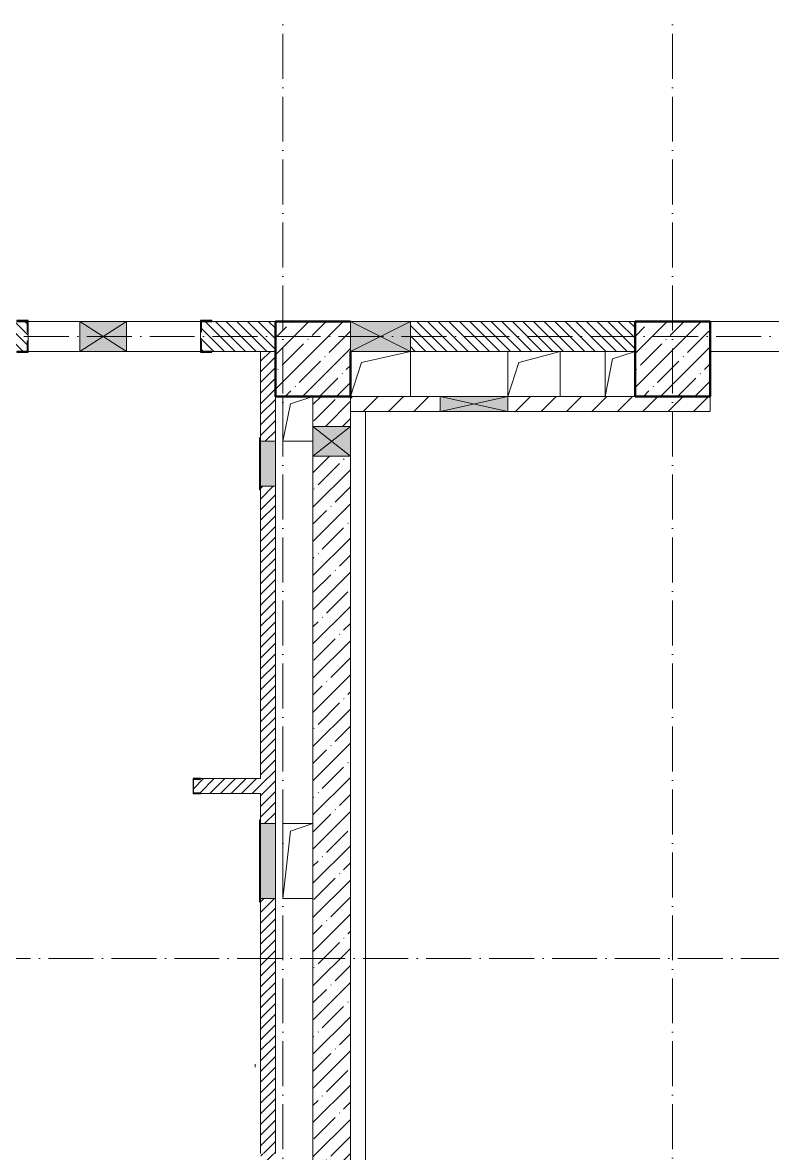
# Model space of a CAD drawing. Header units: millimetres. Extents: x -12989 to 629078, y -109036 to 555275.
# Drawn here: x 296483 to 301487, y -86332 to -78789 of the extents above; entities that cross this region are included whole.
import ezdxf

# ---------------------------------------------------------------- set-up
doc = ezdxf.new("R2010")
doc.units = ezdxf.units.MM
doc.linetypes.add('50_200_ШТРИХ_1Т_ш5_п1_п1_', pattern=[700, 500, -100, 0, -100])
for name, color, linetype, lineweight in [('4 -стяжа', 7, 'Continuous', 30), ('A-DETL-____-OTLN-4', 7, 'Continuous', 18), ('A-DETL-GENF-OTLN', 7, 'Continuous', 9), ('A-FLOR-____-OTLN', 7, 'Continuous', 9), ('A-GENM-____-MCUT', 7, 'Continuous', 25), ('A-GENM-____-OTLN', 7, 'Continuous', 9), ('A-GENM-____-OTLN-1', 7, 'Continuous', 25), ('A-GLAZ-____-OTLN', 7, 'Continuous', 9), ('A-WALL-____-MCUT-1', 7, 'Continuous', 9), ('A-WALL-____-MCUT-3', 7, 'Continuous', 9), ('A-WALL-____-PATT-1', 7, 'Continuous', 9), ('A-WALL-FNSH-MCUT-1', 7, 'Continuous', 9), ('I-WALL-____-OTLN', 7, 'Continuous', 9), ('S-COLS-____-MCUT', 7, 'Continuous', 50), ('S-COLS-____-OTLN', 7, 'Continuous', 9), ('S-GRID-____-OTLN-1', 7, '50_200_ШТРИХ_1Т_ш5_п1_п1_', 9)]:
    doc.layers.add(name, color=color, linetype=linetype, lineweight=lineweight)
doc.layers.add('A-GLAZ-____-OTLN-1', color=7, linetype='Continuous', lineweight=9, true_color=0xc0c0c0)
doc.layers.get('4 -стяжа').off()
pattern_1 = [(135, (283770.707, -86863.456), (-35.35534, -35.35534), [])]
pattern_2 = [(45, (283770.707, -86863.456), (-35.35534, 35.35534), [])]

# ---------------------------------------------------------------- blocks, each defined once
blk = doc.blocks.new('BSC_Колонна _Прямоугольная - 500х500-V68-АР1_План отверстий 3 этажа в осях 1-64_А-ГГ')
at = {"layer": 'S-COLS-____-OTLN'}
h = blk.add_hatch(dxfattribs=at)
h.set_pattern_fill('FP_105', color=256, style=0, pattern_type=2)
h.set_pattern_definition([(45, (-14650, -5831.04), (-114.0493, 114.0493), []), (45, (-14535.95, -5831.04), (-114.0493, 114.0493), [201.612, -40.322, 3.353, -36.97])])
h.paths.add_polyline_path([(-250, -250), (250, -250), (250, 250), (-250, 250), (-250, 50)], flags=0)
at = {"layer": 'S-COLS-____-MCUT'}
for p, q in [((250, 250), (-250, 250)), ((-250, 250), (-250, -250)), ((250, -250), (250, 50)), ((-250, -250), (250, -250))]:
    blk.add_line(p, q, dxfattribs=at)
blk = doc.blocks.new('BSC_Колонна _Прямоугольная - 500х500-V148-АР1_План отверстий 3 этажа в осях 1-64_А-ГГ')
at = {"layer": 'S-COLS-____-OTLN'}
h = blk.add_hatch(dxfattribs=at)
h.set_pattern_fill('FP_171', color=256, style=0, pattern_type=2)
h.set_pattern_definition([(45, (-17050, -5831.04), (-114.0493, 114.0493), []), (45, (-16935.95, -5831.04), (-114.0493, 114.0493), [201.612, -40.322, 3.353, -36.97])])
h.paths.add_polyline_path([(-250, -250), (250, -250), (250, 250), (-250, 250)], flags=0)
at = {"layer": 'S-COLS-____-MCUT'}
for p, q in [((250, 250), (-250, 250)), ((-250, 250), (-250, -250)), ((250, -250), (250, 250)), ((-250, -250), (250, -250))]:
    blk.add_line(p, q, dxfattribs=at)
blk = doc.blocks.new('АР_Перемычка - АР_Перемычка-28712478-АР1_План отверстий 3 этажа в осях 1-64_А-ГГ')
at = {"layer": 'A-GENM-____-OTLN'}
blk.add_line((0, -100), (8, -100), dxfattribs=at)
blk = doc.blocks.new('154_Стойка_СКБ_Уголок - СМ-2180_200-28268025-АР1_План отверстий 3 этажа в осях 1-64_А-ГГ')
at = {"layer": 'A-GENM-____-MCUT'}
for p, q in [((125, 156), (125, 81)), ((200, 156), (125, 156)), ((200, 150), (200, 156)), ((125, 81), (131, 81)), ((131, 81), (131, 150)), ((131, 150), (200, 150)), ((131, 19), (125, 19)), ((125, 19), (125, -56)), ((131, -50), (131, 19)), ((125, -56), (200, -56)), ((200, -50), (131, -50)), ((200, -56), (200, -50))]:
    blk.add_line(p, q, dxfattribs=at)
blk = doc.blocks.new('154_Фахверк_СКБ_Швеллер - Тип_100_3960-28331862-АР1_План отверстий 3 этажа в осях 1-64_А-ГГ')
at = {"layer": 'A-GENM-____-MCUT'}
for p, q in [((175, 50), (125, 50)), ((125, 50), (125, -50)), ((128, 47), (175, 47)), ((128, -47), (128, 47)), ((175, 47), (175, 50)), ((125, -50), (175, -50)), ((175, -47), (128, -47)), ((175, -50), (175, -47))]:
    blk.add_line(p, q, dxfattribs=at)
blk = doc.blocks.new('AR_Отверстие Ниша - Лючок-32406138-АР1_План отверстий 3 этажа в осях 1-64_А-ГГ')
at = {"layer": 'A-GLAZ-____-OTLN'}
blk.add_hatch(color=256, dxfattribs=at).paths.add_polyline_path([(150, -50), (150, 50), (-150, 50), (-150, -50)], flags=0)
for p, q in [((150, 50), (-150, 50)), ((-150, 50), (-150, -50)), ((150, -50), (150, 50)), ((-150, -50), (150, -50))]:
    blk.add_line(p, q, dxfattribs=at)
blk = doc.blocks.new('Л_Общий_Лючок - Лючок-29683982-АР1_План отверстий 3 этажа в осях 1-64_А-ГГ')
at = {"layer": 'A-GLAZ-____-OTLN-1'}
blk.add_hatch(color=256, dxfattribs=at).paths.add_polyline_path([(-24, 0), (324, 0), (324, 6), (-24, 6)], flags=0)
at = {"layer": 'A-GLAZ-____-OTLN'}
for p, q in [((324, 6), (-24, 6)), ((-24, 6), (-24, 0)), ((324, 6), (324, 0))]:
    blk.add_line(p, q, dxfattribs=at)
blk = doc.blocks.new('AR_Отверстие Ниша - Лючок-32406110-АР1_План отверстий 3 этажа в осях 1-64_А-ГГ')
at = {"layer": 'A-GLAZ-____-OTLN'}
blk.add_hatch(color=256, dxfattribs=at).paths.add_polyline_path([(250, -50), (250, 50), (-250, 50), (-250, -50)], flags=0)
for p, q in [((250, 50), (-250, 50)), ((-250, 50), (-250, -50)), ((250, -50), (250, 50)), ((-250, -50), (250, -50))]:
    blk.add_line(p, q, dxfattribs=at)
blk = doc.blocks.new('Л_Общий_Лючок - Лючок-29741375-АР1_План отверстий 3 этажа в осях 1-64_А-ГГ')
at = {"layer": 'A-GLAZ-____-OTLN-1'}
blk.add_hatch(color=256, dxfattribs=at).paths.add_polyline_path([(-24, 0), (524, 0), (524, 6), (-24, 6)], flags=0)
at = {"layer": 'A-GLAZ-____-OTLN'}
for p, q in [((524, 6), (-24, 6)), ((-24, 6), (-24, 0)), ((524, 6), (524, 0))]:
    blk.add_line(p, q, dxfattribs=at)
blk = doc.blocks.new('AR_Отверстие прямоугольное _в плите_ - AR_Отверстие прямоугольное _в плите_-V170-АР1_План отверстий 3 этажа в осях 1-64_А-ГГ')
at = {"layer": 'A-GENM-____-OTLN'}
for p, q in [((100, 250), (-100, 250)), ((-100, 250), (-100, -250)), ((-50, 200), (100, 250)), ((-100, -250), (-50, 200)), ((-100, -250), (100, -250))]:
    blk.add_line(p, q, dxfattribs=at)
blk = doc.blocks.new('AR_Отверстие прямоугольное _в плите_ - AR_Отверстие прямоугольное _в плите_-30512088-АР1_План отверстий 3 этажа в осях 1-64_А-ГГ')
at = {"layer": 'A-GENM-____-OTLN'}
for p, q in [((-100, 150), (-100, -150)), ((-100, -150), (-50, 100)), ((-50, 100), (100, 150)), ((-100, -150), (100, -150))]:
    blk.add_line(p, q, dxfattribs=at)
blk = doc.blocks.new('AR_Отверстие прямоугольное _в плите_ - AR_Отверстие прямоугольное _в плите_-V190-АР1_План отверстий 3 этажа в осях 1-64_А-ГГ')
at = {"layer": 'A-GENM-____-OTLN'}
for p, q in [((-100, 150), (-100, -150)), ((-100, -150), (-50, 100)), ((-50, 100), (100, 150))]:
    blk.add_line(p, q, dxfattribs=at)
blk = doc.blocks.new('AR_Отверстие прямоугольное _в плите_ - AR_Отверстие прямоугольное _в плите_-V193-АР1_План отверстий 3 этажа в осях 1-64_А-ГГ')
at = {"layer": 'A-GENM-____-OTLN'}
for p, q in [((-125, 75), (200, 150)), ((200, -150), (200, 150)), ((-200, -150), (-125, 75))]:
    blk.add_line(p, q, dxfattribs=at)
blk = doc.blocks.new('AR_Отверстие прямоугольное _в плите_ - AR_Отверстие прямоугольное _в плите_-30552577-АР1_План отверстий 3 этажа в осях 1-64_А-ГГ')
at = {"layer": 'A-GENM-____-OTLN'}
for p, q in [((-175, 150), (-175, -150)), ((-100, 75), (175, 150)), ((175, -150), (175, 150)), ((-175, -150), (-100, 75))]:
    blk.add_line(p, q, dxfattribs=at)
blk = doc.blocks.new('AR_Отверстие прямоугольное _в стене__БезПР - AR_Отверстие прямоугольное _в стене__БезПР-30590134-АР1_План отверстий 3 этажа в осях 1-64_А-ГГ')
at = {"layer": 'A-GLAZ-____-OTLN-1'}
blk.add_hatch(color=256, dxfattribs=at).paths.add_polyline_path([(100, 125), (-100, 125), (-100, -125), (100, -125)], flags=0)
at = {"layer": 'A-DETL-GENF-OTLN'}
for p, q in [((-100, -125), (-100, 125)), ((-100, 125), (100, 125)), ((100, 125), (-100, -125)), ((-100, 125), (100, -125)), ((100, 125), (-100, 125)), ((-100, 125), (-100, -125)), ((100, 125), (100, -125)), ((100, -125), (100, 125)), ((100, -125), (-100, -125)), ((-100, -125), (100, -125))]:
    blk.add_line(p, q, dxfattribs=at)
at = {"layer": 'A-GLAZ-____-OTLN'}
blk.add_line((100, 125), (-100, 125), dxfattribs=at)
blk = doc.blocks.new('AR_Отверстие прямоугольное _в стене_ - AR_Отверстие прямоугольное _в стене__ОВ-36982548-АР1_План отверстий 3 этажа в осях 1-64_А-ГГ')
at = {"layer": 'A-GLAZ-____-OTLN'}
blk.add_hatch(color=256, dxfattribs=at).paths.add_polyline_path([(225, -50), (225, 50), (-225, 50), (-225, -50)], flags=0)
at = {"layer": 'A-DETL-GENF-OTLN'}
for p, q in [((-225, -50), (-225, 50)), ((-225, 50), (225, 50)), ((225, 50), (-225, -50)), ((-225, 50), (225, -50)), ((225, 50), (-225, 50)), ((-225, 50), (-225, -50)), ((225, 50), (225, -50)), ((225, -50), (225, 50)), ((225, -50), (-225, -50)), ((-225, -50), (225, -50))]:
    blk.add_line(p, q, dxfattribs=at)
blk = doc.blocks.new('AR_Отверстие прямоугольное _в стене__БезПР - AR_Отверстие прямоугольное _в стене__БезПР-36983901-АР1_План отверстий 3 этажа в осях 1-64_А-ГГ')
at = {"layer": 'A-GLAZ-____-OTLN'}
blk.add_hatch(color=256, dxfattribs=at).paths.add_polyline_path([(200, 100), (-200, 100), (-200, -100), (200, -100), (200, 86.8)], flags=0)
at = {"layer": 'A-DETL-GENF-OTLN'}
for p, q in [((-200, -100), (-200, 100)), ((-200, 100), (200, 100)), ((200, 100), (-200, -100)), ((-200, 100), (200, -100)), ((200, 100), (-200, 100)), ((-200, 100), (-200, -100)), ((200, 100), (200, -100)), ((200, -100), (200, 100)), ((200, -100), (-200, -100)), ((-200, -100), (200, -100))]:
    blk.add_line(p, q, dxfattribs=at)
blk = doc.blocks.new('AR_Отверстие прямоугольное _в стене_ - AR_Отверстие прямоугольное _в стене__ОВ-36985549-АР1_План отверстий 3 этажа в осях 1-64_А-ГГ')
at = {"layer": 'A-GLAZ-____-OTLN'}
blk.add_hatch(color=256, dxfattribs=at).paths.add_polyline_path([(155, 100), (-155, 100), (-155, -100), (155, -100), (155, 86.8)], flags=0)
at = {"layer": 'A-DETL-GENF-OTLN'}
for p, q in [((-155, -100), (-155, 100)), ((-155, 100), (155, 100)), ((155, 100), (-155, -100)), ((-155, 100), (155, -100)), ((155, 100), (-155, 100)), ((-155, 100), (-155, -100)), ((155, 100), (155, -100)), ((155, -100), (155, 100)), ((155, -100), (-155, -100)), ((-155, -100), (155, -100))]:
    blk.add_line(p, q, dxfattribs=at)
blk = doc.blocks.new('3эт')
at = {"layer": 'S-GRID-____-OTLN-1', "color": 251, "ltscale": 0.6, "true_color": 0x636466}
for p, q in [((298220.7, -91346.1), (298220.7, -36982.5)), ((300820.7, -91346.1), (300820.7, -36982.5)), ((374089.5, -80882.4), (279101.9, -80882.4)), ((387697.2, -85032.4), (279101.9, -85032.4))]:
    blk.add_line(p, q, dxfattribs=at)

msp = doc.modelspace()

# ---------------------------------------------------------------- hatches: boundary and pattern name
at = {"layer": 'A-WALL-____-PATT-1'}
h = msp.add_hatch(dxfattribs=at)
h.set_pattern_fill('FP_6', color=256, style=0, pattern_type=2)
h.set_pattern_definition(pattern_1)
h.paths.add_polyline_path([(298170.7074, -80982.4142), (298170.7074, -80782.4142), (297676.7074, -80782.4142), (297676.7074, -80851.4142), (297670.7074, -80851.4142), (297670.7074, -80913.4142), (297676.7074, -80913.4142), (297676.7074, -80982.4142), (297896.7448, -80982.4142)], flags=0)
h.paths.add_polyline_path([(296129.2805, -80982.4142), (296514.7074, -80982.4142), (296514.7074, -80913.4142), (296520.7074, -80913.4142), (296520.7074, -80851.4142), (296514.7074, -80851.4142), (296514.7074, -80782.4142), (295776.7074, -80782.4142), (295776.7074, -80851.4142), (295770.7074, -80851.4142), (295770.7074, -80913.4142), (295776.7074, -80913.4142), (295776.7074, -80982.4142), (295845.7074, -80982.4142)], flags=0)
h.paths.add_polyline_path([(294670.7074, -80982.4142), (294764.7074, -80982.4142), (294764.7074, -80913.4142), (294770.7074, -80913.4142), (294770.7074, -80851.4142), (294764.7074, -80851.4142), (294764.7074, -80782.4142), (294670.7074, -80782.4142), (294670.7074, -80969.2206)], flags=0)
h = msp.add_hatch(dxfattribs=at)
h.set_pattern_fill('FP_6', color=256, style=0, pattern_type=2)
h.set_pattern_definition(pattern_1)
h.paths.add_polyline_path([(300570.7074, -80982.4142), (300570.7074, -80782.4142), (299070.7074, -80782.4142), (299070.7074, -80982.4142), (299664.2091, -80982.4142)], flags=0)
h = msp.add_hatch(dxfattribs=at)
h.set_pattern_fill('FP_5', color=256, style=0, pattern_type=2)
h.set_pattern_definition(pattern_2)
h.paths.add_polyline_path([(298070.7074, -88532.4142), (298170.7074, -88532.4142), (298170.7074, -86382.4142), (298167.7074, -86382.4142), (298167.7074, -86335.4142), (298073.7074, -86335.4142), (298073.7074, -86382.4142), (298070.7074, -86382.4142), (298070.7074, -88282.4142)], flags=0)
h.paths.add_polyline_path([(298167.7074, -86332.4142), (298170.7074, -86332.4142), (298170.7074, -84632.4142), (298070.7074, -84632.4142), (298070.7074, -86332.4142), (298122.8813, -86332.4142)], flags=0)
h.paths.add_polyline_path([(298070.7074, -84132.4142), (298170.7074, -84132.4142), (298170.7074, -81882.4142), (298070.7074, -81882.4142), (298070.7074, -83932.4142)], flags=0)
h.paths.add_polyline_path([(298150.3685, -81582.4142), (298170.7074, -81582.4142), (298170.7074, -80982.4142), (298070.7074, -80982.4142), (298070.7074, -81582.4142), (298149.6548, -81582.4142)], flags=0)
h = msp.add_hatch(dxfattribs=at)
h.set_pattern_fill('FP_38', color=256, style=0, pattern_type=2)
h.set_pattern_definition([(45, (283770.7, -86863.46), (-114.0493, 114.0493), []), (45, (283884.76, -86863.46), (-114.0493, 114.0493), [201.612, -40.322, 3.353, -36.97])])
h.paths.add_polyline_path([(298420.7074, -88282.4142), (298670.7074, -88282.4142), (298670.7074, -81682.4142), (298420.7074, -81682.4142), (298420.7074, -87849.4636)], flags=0)
h.paths.add_polyline_path([(298420.7074, -81482.4142), (298670.7074, -81482.4142), (298670.7074, -81282.4142), (298420.7074, -81282.4142)], flags=0)
h = msp.add_hatch(dxfattribs=at)
h.set_pattern_fill('FP_4', color=256, style=0, pattern_type=2)
h.set_pattern_definition([(45, (283770.71, -86863.46), (-84.8528, 84.8528), [])])
h.paths.add_polyline_path([(300570.7074, -81382.4142), (301070.7074, -81382.4142), (301070.7074, -81282.4142), (299720.7074, -81282.4142), (299720.7074, -81382.4142)], flags=0)
h.paths.add_polyline_path([(298670.7074, -81382.4142), (299270.7074, -81382.4142), (299270.7074, -81282.4142), (298670.7074, -81282.4142)], flags=0)
h = msp.add_hatch(dxfattribs=at)
h.set_pattern_fill('FP_5', color=256, style=0, pattern_type=2)
h.set_pattern_definition(pattern_2)
h.paths.add_polyline_path([(298070.7074, -83932.4142), (298070.7074, -83832.4142), (297670.7074, -83832.4142), (297670.7074, -83835.4142), (297623.7074, -83835.4142), (297623.7074, -83929.4142), (297670.7074, -83929.4142), (297670.7074, -83932.4142), (297896.7448, -83932.4142)], flags=0)

# ---------------------------------------------------------------- linework, layer by layer
at = {"layer": 'A-DETL-____-OTLN-4'}
msp.add_line((298770.7074, -88526.4142), (298770.7074, -81382.4142), dxfattribs=at)
at = {"layer": 'A-FLOR-____-OTLN'}
for p, q in [((299070.7074, -80982.4142), (299070.7074, -81282.4142)), ((299720.7074, -81282.4142), (299720.7074, -80982.4142)), ((300070.7074, -80982.4142), (300070.7074, -81282.4142)), ((300370.7074, -81282.4142), (300370.7074, -80982.4142)), ((298220.7074, -81582.4142), (298220.7074, -81282.4142)), ((298420.7074, -81582.4142), (298220.7074, -81582.4142)), ((298220.7074, -84132.4142), (298420.7074, -84132.4142)), ((298220.7074, -84632.4142), (298220.7074, -84132.4142)), ((298420.7074, -84632.4142), (298220.7074, -84632.4142))]:
    msp.add_line(p, q, dxfattribs=at)
at = {"layer": 'A-WALL-____-MCUT-1'}
for p, q in [((298420.7074, -81282.4142), (298420.7074, -81482.4142)), ((298670.7074, -81482.4142), (298670.7074, -81282.4142)), ((298420.7074, -81682.4142), (298420.7074, -88282.4142)), ((298670.7074, -88282.4142), (298670.7074, -81682.4142))]:
    msp.add_line(p, q, dxfattribs=at)
at = {"layer": 'A-WALL-____-MCUT-3'}
for p, q in [((298170.7074, -80782.4142), (297745.7074, -80782.4142)), ((300570.7074, -80782.4142), (299070.7074, -80782.4142)), ((296520.7074, -80913.4142), (296520.7074, -80851.4142)), ((297670.7074, -80851.4142), (297670.7074, -80913.4142)), ((297745.7074, -80982.4142), (298170.7074, -80982.4142)), ((299070.7074, -80982.4142), (300570.7074, -80982.4142))]:
    msp.add_line(p, q, dxfattribs=at)
at = {"layer": 'A-WALL-FNSH-MCUT-1'}
for p, q in [((298070.7074, -80982.4142), (298070.7074, -81582.4142)), ((298170.7074, -81582.4142), (298170.7074, -81282.4142)), ((299270.7074, -81282.4142), (298670.7074, -81282.4142)), ((300570.7074, -81282.4142), (299720.7074, -81282.4142)), ((301070.7074, -81382.4142), (301070.7074, -81282.4142)), ((298670.7074, -81382.4142), (299270.7074, -81382.4142)), ((299720.7074, -81382.4142), (301070.7074, -81382.4142)), ((298070.7074, -81882.4142), (298070.7074, -83832.4142)), ((298170.7074, -84132.4142), (298170.7074, -81882.4142)), ((298070.7074, -83832.4142), (297670.7074, -83832.4142)), ((297670.7074, -83932.4142), (298070.7074, -83932.4142)), ((298070.7074, -83932.4142), (298070.7074, -84132.4142)), ((298070.7074, -84632.4142), (298070.7074, -86332.4142)), ((298170.7074, -86332.4142), (298170.7074, -84632.4142)), ((298035.7074, -85757.4142), (298035.7074, -85737.4142))]:
    msp.add_line(p, q, dxfattribs=at)
at = {"layer": 'I-WALL-____-OTLN'}
for p, q in [((296520.7074, -80782.4142), (296865.7074, -80782.4142)), ((297175.7074, -80782.4142), (297670.7074, -80782.4142)), ((301070.7074, -80782.4142), (301820.7074, -80782.4142)), ((296865.7074, -80982.4142), (296520.7074, -80982.4142)), ((297670.7074, -80982.4142), (297175.7074, -80982.4142)), ((301820.7074, -80982.4142), (301070.7074, -80982.4142))]:
    msp.add_line(p, q, dxfattribs=at)

# ---------------------------------------------------------------- block references
at = {"layer": '4 -стяжа'}
msp.add_blockref('3эт', (0, 0), dxfattribs=at)
at = {"layer": 'A-GENM-____-OTLN'}
for name, p in [('AR_Отверстие прямоугольное _в плите_ - AR_Отверстие прямоугольное _в плите_-V193-АР1_План отверстий 3 этажа в осях 1-64_А-ГГ', (298870.7074, -81132.4142)), ('AR_Отверстие прямоугольное _в плите_ - AR_Отверстие прямоугольное _в плите_-30552577-АР1_План отверстий 3 этажа в осях 1-64_А-ГГ', (299895.7074, -81132.4142)), ('AR_Отверстие прямоугольное _в плите_ - AR_Отверстие прямоугольное _в плите_-V190-АР1_План отверстий 3 этажа в осях 1-64_А-ГГ', (300470.7074, -81132.4142)), ('АР_Перемычка - АР_Перемычка-28712478-АР1_План отверстий 3 этажа в осях 1-64_А-ГГ', (301070.7074, -80882.4142)), ('AR_Отверстие прямоугольное _в плите_ - AR_Отверстие прямоугольное _в плите_-30512088-АР1_План отверстий 3 этажа в осях 1-64_А-ГГ', (298320.7074, -81432.4142)), ('AR_Отверстие прямоугольное _в плите_ - AR_Отверстие прямоугольное _в плите_-V170-АР1_План отверстий 3 этажа в осях 1-64_А-ГГ', (298320.7074, -84382.4142))]:
    msp.add_blockref(name, p, dxfattribs=at)
at = {"layer": 'A-GENM-____-OTLN-1', "rotation": 180}
msp.add_blockref('154_Стойка_СКБ_Уголок - СМ-2180_200-28268025-АР1_План отверстий 3 этажа в осях 1-64_А-ГГ', (296645.7074, -80832.4142), dxfattribs=at)
at = {"layer": 'A-GENM-____-OTLN-1'}
for name, p in [('154_Стойка_СКБ_Уголок - СМ-2180_200-28268025-АР1_План отверстий 3 этажа в осях 1-64_А-ГГ', (297545.7074, -80932.4142)), ('154_Фахверк_СКБ_Швеллер - Тип_100_3960-28331862-АР1_План отверстий 3 этажа в осях 1-64_А-ГГ', (297495.7074, -83882.4142))]:
    msp.add_blockref(name, p, dxfattribs=at)
at = {"layer": 'A-GLAZ-____-OTLN'}
for name, p, rotation in [('AR_Отверстие прямоугольное _в стене_ - AR_Отверстие прямоугольное _в стене__ОВ-36985549-АР1_План отверстий 3 этажа в осях 1-64_А-ГГ', (297020.7074, -80882.4142), 180), ('AR_Отверстие прямоугольное _в стене__БезПР - AR_Отверстие прямоугольное _в стене__БезПР-36983901-АР1_План отверстий 3 этажа в осях 1-64_А-ГГ', (298870.7074, -80882.4142), 180), ('AR_Отверстие прямоугольное _в стене__БезПР - AR_Отверстие прямоугольное _в стене__БезПР-30590134-АР1_План отверстий 3 этажа в осях 1-64_А-ГГ', (298545.7074, -81582.4142), 269.9999999999999), ('Л_Общий_Лючок - Лючок-29683982-АР1_План отверстий 3 этажа в осях 1-64_А-ГГ', (298070.7074, -81882.4142), 89.99999999999967), ('AR_Отверстие Ниша - Лючок-32406138-АР1_План отверстий 3 этажа в осях 1-64_А-ГГ', (298120.7074, -81732.4142), 269.9999999999997), ('Л_Общий_Лючок - Лючок-29741375-АР1_План отверстий 3 этажа в осях 1-64_А-ГГ', (298070.7074, -84632.4142), 89.99999999999967), ('AR_Отверстие Ниша - Лючок-32406110-АР1_План отверстий 3 этажа в осях 1-64_А-ГГ', (298120.7074, -84382.4142), 269.9999999999997)]:
    msp.add_blockref(name, p, dxfattribs=dict(at, rotation=rotation))
msp.add_blockref('AR_Отверстие прямоугольное _в стене_ - AR_Отверстие прямоугольное _в стене__ОВ-36982548-АР1_План отверстий 3 этажа в осях 1-64_А-ГГ', (299495.7074, -81332.4142), dxfattribs=at)
at = {"layer": 'S-COLS-____-OTLN'}
for name, p in [('BSC_Колонна _Прямоугольная - 500х500-V68-АР1_План отверстий 3 этажа в осях 1-64_А-ГГ', (298420.7074, -81032.4142)), ('BSC_Колонна _Прямоугольная - 500х500-V148-АР1_План отверстий 3 этажа в осях 1-64_А-ГГ', (300820.7074, -81032.4142))]:
    msp.add_blockref(name, p, dxfattribs=at)

doc.saveas('drawing.dxf')
